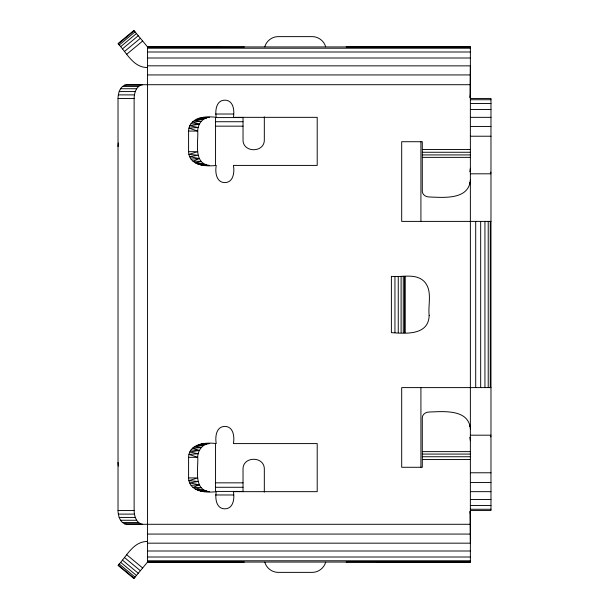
<?xml version="1.0" encoding="UTF-8"?>
<svg xmlns="http://www.w3.org/2000/svg" width="609" height="609" viewBox="0 0 609 609"><rect width="100%" height="100%" fill="white"/><g stroke="black" fill="none" stroke-linecap="round" stroke-linejoin="round"><path stroke-width="0.91" d="M470.369 524.288L126.588 524.288C120.239 523.534 118.1 516.013 118.024 510.555L118.024 98.445C118.1 92.987 120.239 85.466 126.588 84.712L470.369 84.712M118.024 146.525L118.313 142.97M142.696 524.288C136.347 523.534 134.201 516.013 134.125 510.555L134.125 98.445C134.201 92.987 136.347 85.466 142.696 84.712M188.592 131.072C189.026 117.217 205.949 115.87 216.241 117.339C215.015 110.808 216.081 100.196 224.828 100.165C233.574 100.196 234.64 110.808 233.414 117.339L317.205 117.339L317.205 165.412L233.414 165.412C234.64 171.944 233.574 182.548 224.828 182.586C216.081 182.548 215.015 171.944 216.241 165.412C205.926 166.797 189.034 165.534 188.592 151.679L188.592 131.072L197.712 131.072C197.621 124.419 202.553 117.446 209.603 117.339L202.827 117.4L206.527 117.803L198.717 118.26L203.657 119.174L194.37 120.468L201.191 121.358L192.581 121.96L199.303 124.206L189.818 125.751L198.115 127.517L188.927 128.141L197.712 131.072C198.595 141.646 192.817 163.897 209.603 165.412M188.592 457.321C189.026 443.466 205.949 442.119 216.241 443.588C215.015 437.056 216.081 426.452 224.828 426.414C233.574 426.452 234.64 437.056 233.414 443.588L317.205 443.588L317.205 491.661L233.414 491.661C234.64 498.192 233.574 508.804 224.828 508.835C216.081 508.804 215.015 498.192 216.241 491.661C205.926 493.046 189.034 491.783 188.592 477.928L188.592 457.321L197.712 457.321C197.621 450.668 202.553 443.695 209.603 443.588L202.827 443.656L206.527 444.052L198.717 444.509L203.657 445.423L194.37 446.717L201.191 447.607L192.581 448.209L199.303 450.454L189.818 452L198.115 453.766L188.927 454.39L197.712 457.321C198.595 467.895 192.817 490.146 209.603 491.661M470.369 95.012L470.034 97.653L470.369 65.871L147.553 65.825M469.813 171.776L470.369 168.274M490.976 221.394L401.689 221.394L401.689 141.722L422.296 141.722L422.296 191.348C422.387 194.819 425.957 197.019 429.162 196.973C443.032 197.43 468.77 200.277 470.369 180.097M264.786 46.809C266.392 40.955 271.987 36.662 278.054 36.631L312.402 36.631C318.469 36.662 324.064 40.955 325.67 46.809M325.67 562.191C324.064 568.045 318.469 572.338 312.402 572.369L278.054 572.369C271.987 572.338 266.392 568.045 264.786 562.191M118.321 43.97L134.178 30.808M119.197 45.02L135.053 31.866M120.59 46.703L136.446 33.548M122.409 48.895L138.266 35.733M124.525 51.445L140.382 38.283M126.794 54.178L142.651 41.024M243.128 47.281L244.293 46.931M346.163 562.069L347.328 561.719M188.592 151.679L197.712 151.679L188.881 154.412L198.115 155.234L189.658 156.673L199.303 158.546L193 161.179L201.191 161.393L195.238 162.862L203.657 163.577L197.849 164.171L206.527 164.948L204.449 165.412M188.592 477.928L197.712 477.928L188.881 480.668L198.115 481.483L189.658 482.922L199.303 484.794L193 487.428L201.191 487.642L195.238 489.111L203.657 489.826L197.849 490.42L206.527 491.197L204.449 491.661M191.127 159.124L199.303 158.546M191.127 485.373L199.303 484.794M200.871 165.069L206.527 164.948M200.871 491.318L206.527 491.197M196.41 119.235L203.657 119.174M196.41 445.484L203.657 445.423M346.163 46.931L470.369 46.931L470.369 562.069L147.553 562.069L133.881 578.55L118.024 565.396C126.581 556.481 133.165 541.317 147.553 541.462M244.293 562.069L147.553 562.069L147.553 46.931L133.881 30.45L118.024 43.604C126.581 52.519 133.165 67.683 147.553 67.538M220.412 47.197L147.553 46.931L470.369 46.931L346.765 46.984M147.553 48.225L470.369 48.225M147.553 51.993L470.369 51.993M147.553 58L470.369 58M147.553 74.93L470.369 74.93M124.373 85.176L140.481 85.176M122.31 86.554L138.41 86.554M120.529 88.731L136.637 88.731M119.174 91.578L135.274 91.578M118.313 94.89L134.422 94.89M118.024 98.445L134.125 98.445M470.369 98.445L490.976 98.445L490.976 510.555L470.369 510.555M470.369 99.731L490.976 99.731M470.369 103.507L490.976 103.507M470.369 109.513L490.976 109.513M215.616 114.02L233.574 114.02M470.369 117.339L490.976 117.339M215.616 117.583L243.029 117.583M215.616 121.724L243.029 121.724M215.616 126.162L243.029 126.162M470.369 126.444L490.976 126.444M470.369 136.226L490.976 136.226M422.296 149.487L470.369 149.487M422.296 152.265L470.369 152.265M422.296 154.922L470.369 154.922M422.296 157.366L470.369 157.366M490.275 172.286L490.976 172.286M470.369 173.809L490.976 173.809M490.976 387.606L401.689 387.606L401.689 467.278L422.296 467.278L422.296 417.652C422.387 414.181 425.957 411.981 429.162 412.027C443.032 411.57 468.77 408.723 470.369 428.903M470.369 435.191L490.976 435.191M490.275 436.714L490.976 436.714M422.296 451.634L470.369 451.634M422.296 454.078L470.369 454.078M422.296 456.735L470.369 456.735M422.296 459.513L470.369 459.513M470.369 472.774L490.976 472.774M470.369 482.556L490.976 482.556M215.616 482.838L243.029 482.838M215.616 487.276L243.029 487.276M215.616 491.417L243.029 491.417M470.369 491.661L490.976 491.661M215.616 494.98L233.574 494.98M470.369 499.487L490.976 499.487M470.369 505.493L490.976 505.493M470.369 509.269L490.976 509.269M118.024 510.555L134.125 510.555M118.313 514.11L134.422 514.11M119.174 517.422L135.274 517.422M120.529 520.269L136.637 520.269M122.31 522.446L138.41 522.446M124.373 523.824L140.481 523.824M147.553 534.07L470.369 534.07M147.553 543.175L470.369 543.175L470.034 511.347L470.369 513.988M147.553 551L470.369 551M147.553 557.007L470.369 557.007M147.553 560.775L470.369 560.775M147.553 46.931L243.417 47.06M347.039 561.94L470.369 562.069L376.674 561.803M347.176 47.137L353.814 47.197M237.594 561.795L243.28 561.863M201.328 117.598L206.527 117.803M201.328 443.847L206.527 444.052M191.066 123.718L199.303 124.206M191.066 449.967L199.303 450.454M126.794 554.822L142.651 567.976M124.525 557.555L140.382 570.717M122.409 560.105L138.266 573.267M120.59 562.297L136.446 575.452M119.197 563.98L135.053 577.134M118.321 565.03L134.178 578.192M469.813 437.224L470.369 440.726M118.024 462.475L118.313 466.03M490.275 221.394L490.275 387.606M488.22 221.394L488.22 387.606M484.939 221.394L484.939 387.606M480.676 221.394L480.676 387.606M475.705 221.394L475.705 387.606M469.668 182.647L469.668 184.466M469.668 424.534L469.668 426.353M420.918 141.722L420.918 221.394M420.918 387.606L420.918 467.278M405.122 276.341L405.122 332.659M404.658 276.341L404.658 332.659M403.28 276.341L403.28 332.659M401.103 276.341L401.103 332.659M398.256 276.341L398.256 332.659M394.944 276.341L394.944 332.659M264.321 116.859L264.321 139.659C264.77 153.072 242.58 153.072 243.029 139.659L243.029 117.278M264.321 492.141L264.321 469.341C264.77 455.928 242.58 455.928 243.029 469.341L243.029 491.722M215.556 117.339L215.556 165.412M215.556 443.588L215.556 491.661M429.162 315.492C428.538 335.65 405.571 333.603 391.389 332.659L391.389 276.341C402.107 277.506 415.384 272.923 424.13 281.366C432.847 290.508 427.822 304.355 429.162 315.492"/></g></svg>
